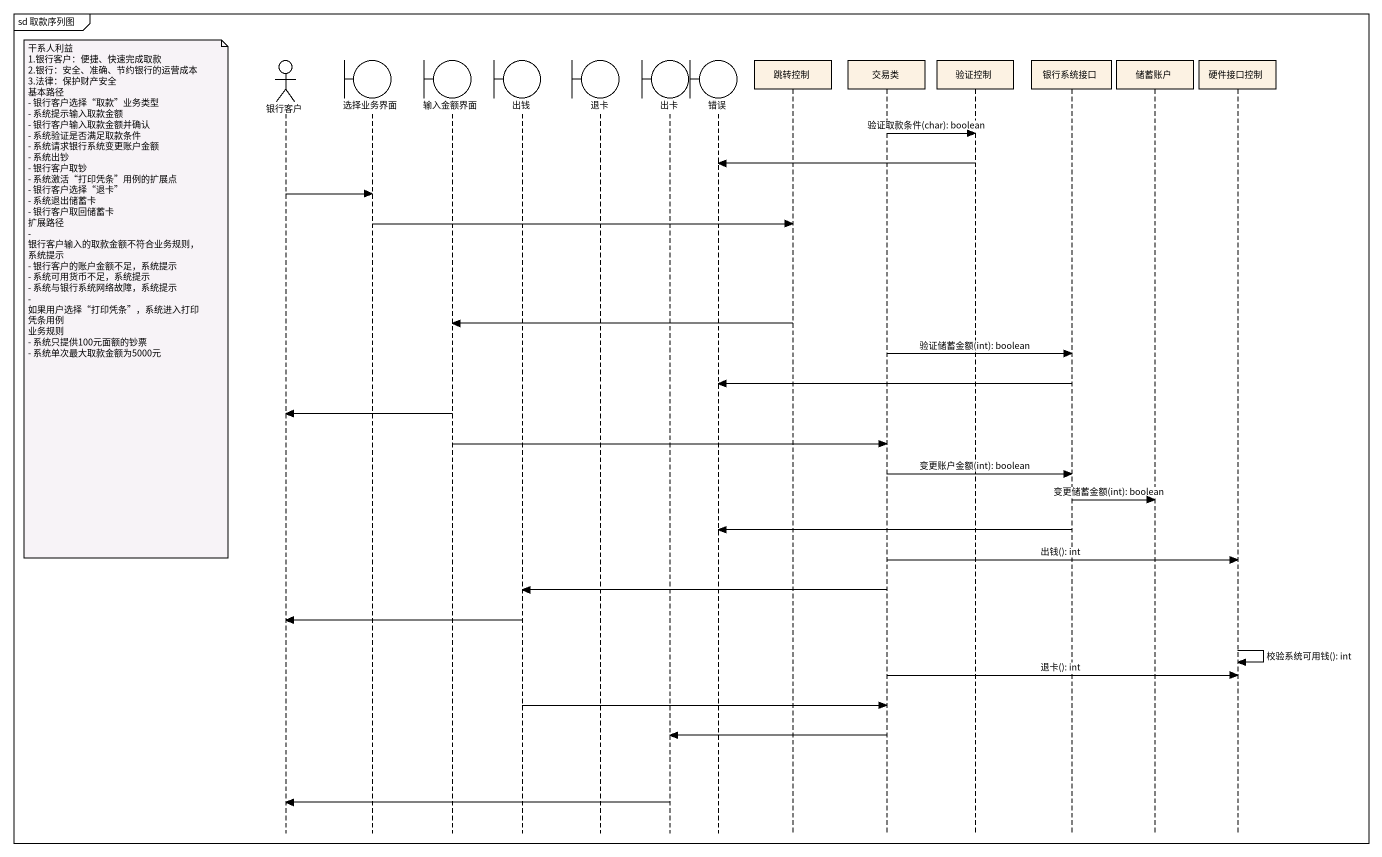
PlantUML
@startuml
mainframe sd 取款序列图
hide footbox
actor 银行客户
boundary 选择业务界面
boundary 输入金额界面
boundary 出钱
boundary 退卡
boundary 出卡
boundary 错误
participant 跳转控制
participant 交易类
participant 验证控制
participant 银行系统接口
participant 储蓄账户
participant 硬件接口控制

交易类 -> 验证控制 : 验证取款条件(char): boolean
验证控制 -> 错误
银行客户 -> 选择业务界面
选择业务界面 -> 跳转控制
note left of 银行客户
  干系人利益
  1.银行客户：便捷、快速完成取款
  2.银行：安全、准确、节约银行的运营成本
  3.法律：保护财产安全
  基本路径
  - 银行客户选择“取款”业务类型
  - 系统提示输入取款金额
  - 银行客户输入取款金额并确认
  - 系统验证是否满足取款条件
  - 系统请求银行系统变更账户金额
  - 系统出钞
  - 银行客户取钞
  - 系统激活“打印凭条”用例的扩展点
  - 银行客户选择“退卡”
  - 系统退出储蓄卡
  - 银行客户取回储蓄卡
  扩展路径
  - 银行客户输入的取款金额不符合业务规则，系统提示
  - 银行客户的账户金额不足，系统提示
  - 系统可用货币不足，系统提示
  - 系统与银行系统网络故障，系统提示
  - 如果用户选择“打印凭条”，系统进入打印凭条用例
  业务规则
  - 系统只提供100元面额的钞票
  - 系统单次最大取款金额为5000元
end note
跳转控制 -> 输入金额界面
交易类 -> 银行系统接口 : 验证储蓄金额(int): boolean
银行系统接口 -> 错误
输入金额界面 -> 银行客户
输入金额界面 -> 交易类
交易类 -> 银行系统接口 : 变更账户金额(int): boolean
银行系统接口 -> 储蓄账户 : 变更储蓄金额(int): boolean
银行系统接口 -> 错误
交易类 -> 硬件接口控制 : 出钱(): int
交易类 -> 出钱
出钱 -> 银行客户
硬件接口控制 -> 硬件接口控制 : 校验系统可用钱(): int
交易类 -> 硬件接口控制 : 退卡(): int
出钱 -> 交易类
交易类 -> 出卡
出卡 -> 银行客户
@enduml
